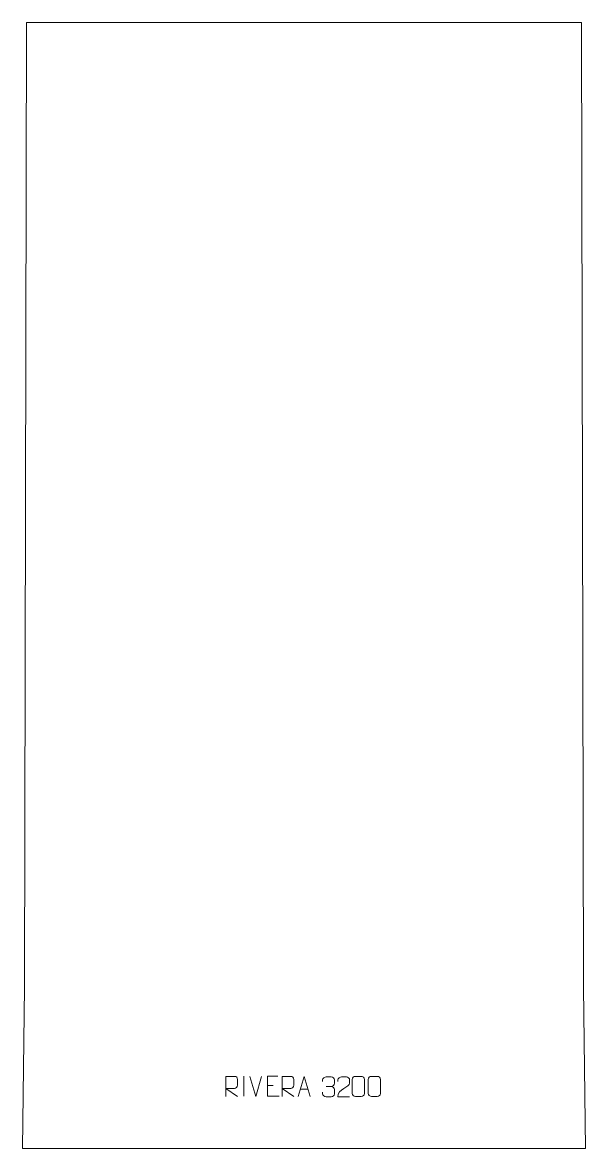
# Model space of a CAD drawing. Header units: millimetres. Extents: x -350 to 350, y -1147 to 252.
import ezdxf

# ---------------------------------------------------------------- set-up
doc = ezdxf.new("R2010")
doc.units = ezdxf.units.MM
doc.header["$MEASUREMENT"] = 0
doc.layers.add('layer 1', color=7, linetype='Continuous')

msp = doc.modelspace()

# ---------------------------------------------------------------- linework, layer by layer
at = {"layer": 'layer 1', "color": 242, "lineweight": 9}
msp.add_open_spline([(349.9996, -1147.4994), (349.9996, -1147.4994), (-349.9996, -1147.4994), (-349.9996, -1147.4994), (-349.9996, -1147.4994), (-349.9996, -1147.4994), (-347.5005, -947.4998), (-347.5005, -947.4998), (-347.5005, -947.4998), (-347.5005, -947.4998), (-345.2154, 252.4991), (-345.2154, 252.4991), (-345.2154, 252.4991), (-345.2154, 252.4991), (345.2151, 252.4991), (345.2151, 252.4991), (345.2151, 252.4991), (345.2151, 252.4991), (347.4992, -947.4998), (347.4992, -947.4998), (347.4992, -947.4998), (347.4992, -947.4998), (349.9996, -1147.4994), (349.9996, -1147.4994)], degree=3, knots=[0, 0, 0, 0, 0.142857143, 0.142857143, 0.142857143, 0.142857143, 0.285714286, 0.285714286, 0.285714286, 0.285714286, 0.428571429, 0.428571429, 0.428571429, 0.428571429, 0.571428571, 0.571428571, 0.571428571, 0.571428571, 0.714285714, 0.714285714, 0.714285714, 0.714285714, 1, 1, 1, 1], dxfattribs=at)
at = {"layer": 'layer 1', "color": 250, "lineweight": 9}
for points, knots in [([(-97.3216, -1082.8262), (-97.3216, -1082.8262), (-97.3216, -1057.8727), (-97.3216, -1057.8727), (-97.3216, -1057.8727), (-93.7268, -1057.8727), (-90.1313, -1057.8727), (-86.5361, -1057.8727), (-86.5361, -1057.8727), (-84.2108, -1057.9104), (-82.6535, -1059.4004), (-82.6576, -1061.7668), (-82.6576, -1061.7668), (-82.658, -1063.8023), (-82.658, -1066.8617), (-82.6576, -1068.8977), (-82.6576, -1068.8977), (-82.6641, -1070.7732), (-84.4764, -1072.715), (-86.4859, -1072.7341), (-86.4859, -1072.7341), (-86.4859, -1072.7341), (-97.3216, -1072.7341), (-97.3216, -1072.7341), (-97.3216, -1072.7341), (-97.3216, -1072.7341), (-82.6669, -1082.8262), (-82.6669, -1082.8262)], [0, 0, 0, 0, 0.125, 0.125, 0.125, 0.125, 0.25, 0.25, 0.25, 0.25, 0.375, 0.375, 0.375, 0.375, 0.5, 0.5, 0.5, 0.5, 0.625, 0.625, 0.625, 0.625, 0.75, 0.75, 0.75, 0.75, 1, 1, 1, 1]), ([(-32.6996, -1057.4698), (-32.6996, -1057.4698), (-45.5735, -1057.4698), (-45.5735, -1057.4698), (-45.5735, -1057.4698), (-45.5735, -1057.4698), (-45.5735, -1082.4234), (-45.5735, -1082.4234), (-45.5735, -1082.4234), (-45.5735, -1082.4234), (-30.7077, -1082.4234), (-30.7077, -1082.4234)], [0, 0, 0, 0, 0.25, 0.25, 0.25, 0.25, 0.5, 0.5, 0.5, 0.5, 1, 1, 1, 1]), ([(-27.3216, -1082.8262), (-27.3216, -1082.8262), (-27.3216, -1057.8727), (-27.3216, -1057.8727), (-27.3216, -1057.8727), (-23.7268, -1057.8727), (-20.1313, -1057.8727), (-16.5361, -1057.8727), (-16.5361, -1057.8727), (-14.2108, -1057.9104), (-12.6535, -1059.4004), (-12.6576, -1061.7668), (-12.6576, -1061.7668), (-12.658, -1063.8023), (-12.658, -1066.8617), (-12.6576, -1068.8977), (-12.6576, -1068.8977), (-12.6641, -1070.7732), (-14.4764, -1072.715), (-16.4859, -1072.7341), (-16.4859, -1072.7341), (-16.4859, -1072.7341), (-27.3216, -1072.7341), (-27.3216, -1072.7341), (-27.3216, -1072.7341), (-27.3216, -1072.7341), (-12.6669, -1082.8262), (-12.6669, -1082.8262)], [0, 0, 0, 0, 0.125, 0.125, 0.125, 0.125, 0.25, 0.25, 0.25, 0.25, 0.375, 0.375, 0.375, 0.375, 0.5, 0.5, 0.5, 0.5, 0.625, 0.625, 0.625, 0.625, 0.75, 0.75, 0.75, 0.75, 1, 1, 1, 1]), ([(-7.2404, -1082.8043), (-7.2404, -1082.8043), (0.1306, -1057.8508), (0.1306, -1057.8508), (0.1306, -1057.8508), (0.1306, -1057.8508), (7.7005, -1082.8043), (7.7005, -1082.8043)], [0, 0, 0, 0, 0.333333333, 0.333333333, 0.333333333, 0.333333333, 1, 1, 1, 1]), ([(23.0268, -1064.0928), (23.0268, -1064.0928), (23.0268, -1062.2356), (23.0268, -1062.2356), (23.0268, -1062.2356), (23.0125, -1060.4937), (25.677, -1058.3756), (27.7361, -1058.3983), (27.7361, -1058.3983), (29.8002, -1058.3983), (31.8642, -1058.3983), (33.9279, -1058.3983), (33.9279, -1058.3983), (36.1224, -1058.3895), (37.7207, -1060.2363), (37.7651, -1062.1484), (37.7651, -1062.1484), (37.7647, -1063.5835), (37.7647, -1065.0186), (37.7651, -1066.4541), (37.7651, -1066.4541), (37.7165, -1068.1076), (36.1139, -1070.3376), (33.9156, -1070.3276), (33.9156, -1070.3276), (36.1193, -1070.3388), (37.7273, -1072.142), (37.7813, -1074.2015), (37.7813, -1074.2015), (37.7809, -1075.9862), (37.7809, -1077.7709), (37.7813, -1079.556), (37.7813, -1079.556), (37.7914, -1081.6174), (35.7365, -1083.3805), (33.9156, -1083.3724), (33.9156, -1083.3724), (31.8503, -1083.3721), (29.7851, -1083.3721), (27.7195, -1083.3724), (27.7195, -1083.3724), (25.5509, -1083.3609), (23.0199, -1080.9607), (23.0013, -1079.4989), (23.0013, -1079.4989), (23.0013, -1079.4989), (23.0013, -1077.5903), (23.0013, -1077.5903)], [0, 0, 0, 0, 0.076923077, 0.076923077, 0.076923077, 0.076923077, 0.153846154, 0.153846154, 0.153846154, 0.153846154, 0.230769231, 0.230769231, 0.230769231, 0.230769231, 0.307692308, 0.307692308, 0.307692308, 0.307692308, 0.384615385, 0.384615385, 0.384615385, 0.384615385, 0.461538462, 0.461538462, 0.461538462, 0.461538462, 0.538461538, 0.538461538, 0.538461538, 0.538461538, 0.615384615, 0.615384615, 0.615384615, 0.615384615, 0.692307692, 0.692307692, 0.692307692, 0.692307692, 0.769230769, 0.769230769, 0.769230769, 0.769230769, 0.846153846, 0.846153846, 0.846153846, 0.846153846, 1, 1, 1, 1]), ([(56.7628, -1083.3724), (51.8484, -1083.3721), (46.934, -1083.3721), (42.0199, -1083.3724), (42.0199, -1083.3724), (42.0199, -1073.4401), (56.6709, -1070.7989), (56.7628, -1066.4886), (56.7628, -1066.4886), (56.7625, -1065.0645), (56.7625, -1063.6408), (56.7628, -1062.2175), (56.7628, -1062.2175), (56.7459, -1060.1404), (54.6231, -1058.4156), (52.9521, -1058.3983), (52.9521, -1058.3983), (50.8789, -1058.3987), (48.806, -1058.3987), (46.7336, -1058.3983), (46.7336, -1058.3983), (44.9115, -1058.3818), (42.0868, -1060.1739), (42.0199, -1062.2675), (42.0199, -1062.2675), (42.0199, -1062.2675), (42.0199, -1064.3223), (42.0199, -1064.3223)], [0, 0, 0, 0, 0.125, 0.125, 0.125, 0.125, 0.25, 0.25, 0.25, 0.25, 0.375, 0.375, 0.375, 0.375, 0.5, 0.5, 0.5, 0.5, 0.625, 0.625, 0.625, 0.625, 0.75, 0.75, 0.75, 0.75, 1, 1, 1, 1]), ([(63.9442, -1057.8528), (66.3103, -1057.8528), (68.6768, -1057.8528), (71.0433, -1057.8528), (71.0433, -1057.8528), (73.0238, -1057.8172), (75.0498, -1059.3115), (75.0769, -1061.7536), (75.0769, -1061.7536), (75.0765, -1067.511), (75.0765, -1073.2688), (75.0769, -1079.027), (75.0769, -1079.027), (74.9348, -1081.3546), (73.2284, -1082.8369), (71.0433, -1082.8477), (71.0433, -1082.8477), (68.6709, -1082.8473), (66.2985, -1082.8473), (63.9265, -1082.8477), (63.9265, -1082.8477), (61.968, -1082.9533), (59.9616, -1081.0654), (59.973, -1079.0444), (59.973, -1079.0444), (59.9734, -1073.2638), (59.9734, -1067.4835), (59.973, -1061.7037), (59.973, -1061.7037), (59.9773, -1059.5617), (61.7544, -1057.8392), (63.9442, -1057.8528)], [0, 0, 0, 0, 0.111111111, 0.111111111, 0.111111111, 0.111111111, 0.222222222, 0.222222222, 0.222222222, 0.222222222, 0.333333333, 0.333333333, 0.333333333, 0.333333333, 0.444444444, 0.444444444, 0.444444444, 0.444444444, 0.555555556, 0.555555556, 0.555555556, 0.555555556, 0.666666667, 0.666666667, 0.666666667, 0.666666667, 0.777777778, 0.777777778, 0.777777778, 0.777777778, 1, 1, 1, 1]), ([(83.9442, -1057.8528), (86.3103, -1057.8528), (88.6768, -1057.8528), (91.0433, -1057.8528), (91.0433, -1057.8528), (93.0238, -1057.8172), (95.0498, -1059.3115), (95.0769, -1061.7536), (95.0769, -1061.7536), (95.0765, -1067.511), (95.0765, -1073.2688), (95.0769, -1079.027), (95.0769, -1079.027), (94.9348, -1081.3546), (93.2284, -1082.8369), (91.0433, -1082.8477), (91.0433, -1082.8477), (88.6709, -1082.8473), (86.2985, -1082.8473), (83.9265, -1082.8477), (83.9265, -1082.8477), (81.968, -1082.9533), (79.9616, -1081.0654), (79.973, -1079.0444), (79.973, -1079.0444), (79.9734, -1073.2638), (79.9734, -1067.4835), (79.973, -1061.7037), (79.973, -1061.7037), (79.9773, -1059.5617), (81.7544, -1057.8392), (83.9442, -1057.8528)], [0, 0, 0, 0, 0.111111111, 0.111111111, 0.111111111, 0.111111111, 0.222222222, 0.222222222, 0.222222222, 0.222222222, 0.333333333, 0.333333333, 0.333333333, 0.333333333, 0.444444444, 0.444444444, 0.444444444, 0.444444444, 0.555555556, 0.555555556, 0.555555556, 0.555555556, 0.666666667, 0.666666667, 0.666666667, 0.666666667, 0.777777778, 0.777777778, 0.777777778, 0.777777778, 1, 1, 1, 1])]:
    msp.add_open_spline(points, degree=3, knots=knots, dxfattribs=at)
for points in [[(-74.6576, -1057.4106), (-74.6576, -1057.4106), (-74.6576, -1082.3847), (-74.6576, -1082.3847)], [(-59.9895, -1082.8263), (-59.9895, -1082.8263), (-67.3113, -1057.8727), (-67.3113, -1057.8727)], [(-52.6676, -1057.8727), (-52.6676, -1057.8727), (-59.9894, -1082.8263), (-59.9894, -1082.8263)], [(-45.5735, -1069.3495), (-45.5735, -1069.3495), (-38.4054, -1069.3495), (-38.4054, -1069.3495)], [(-4.5178, -1073.5549), (-4.5178, -1073.5549), (4.9779, -1073.5549), (4.9779, -1073.5549)], [(27.7365, -1070.338), (27.7365, -1070.338), (33.9329, -1070.338), (33.9329, -1070.338)]]:
    msp.add_open_spline(points, degree=3, dxfattribs=at)

doc.saveas('drawing.dxf')
